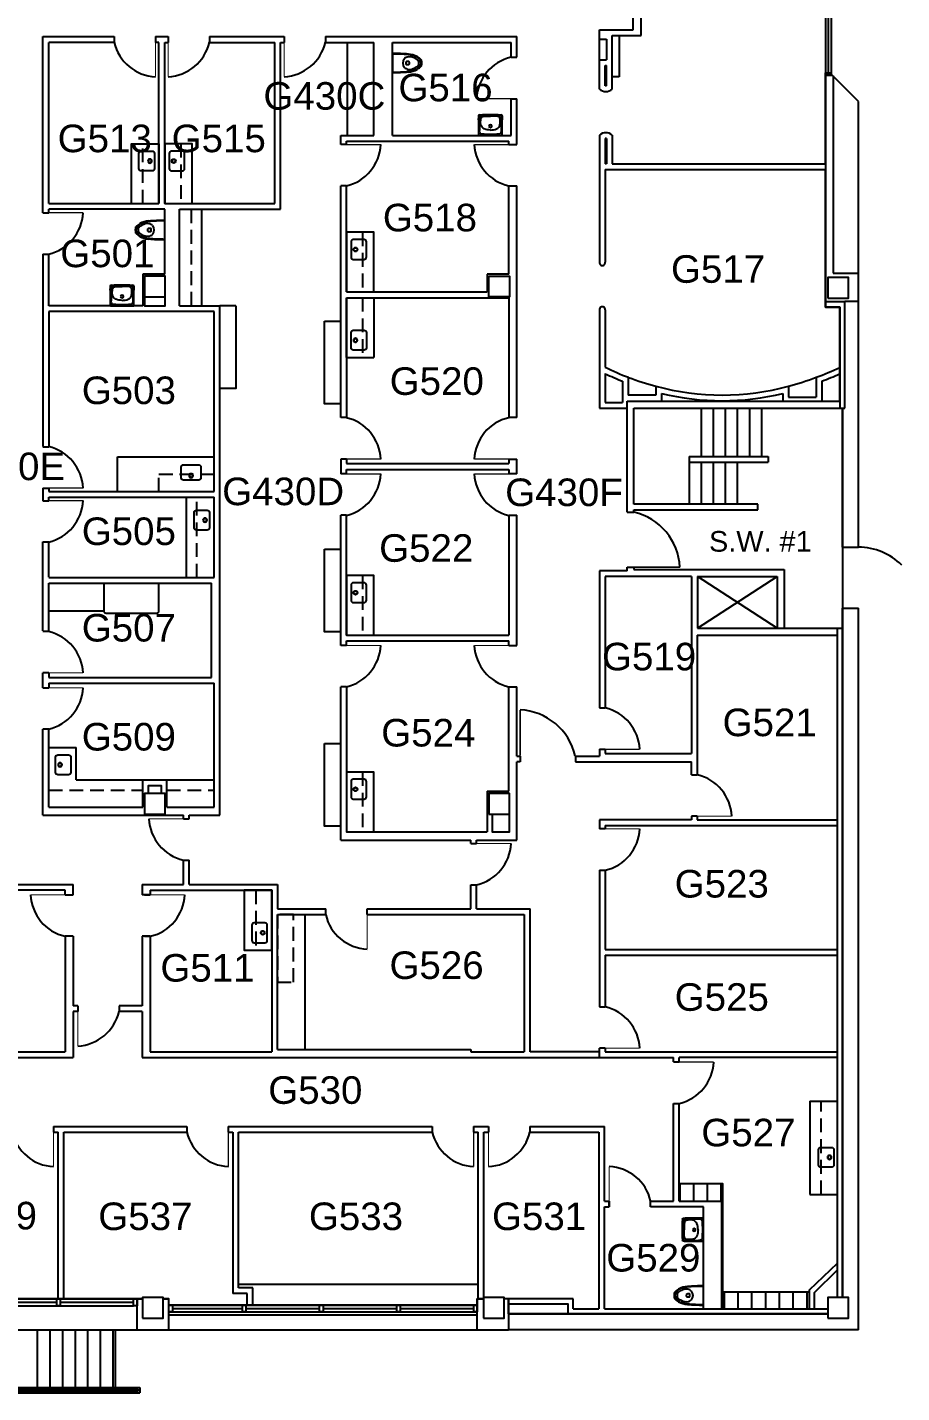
# Model space of a CAD drawing. Header units: inches. Extents: x -3235 to 3329, y 100 to 2924.
# Drawn here: x 2567 to 3329, y 100 to 1288 of the extents above; entities that cross this region are included whole.
import ezdxf
from ezdxf.enums import TextEntityAlignment as Align

# ---------------------------------------------------------------- set-up
doc = ezdxf.new("R2010")
doc.units = ezdxf.units.IN
doc.header["$LTSCALE"] = 96
doc.header["$MEASUREMENT"] = 0
doc.linetypes.add('HIDDEN2', pattern=[0.1875, 0.125, -0.0625])
doc.layers.get('0').update_dxf_attribs({"linetype": 'CONTINUOUS'})
doc.layers.get('DEFPOINTS').update_dxf_attribs({"color": 31, "linetype": 'CONTINUOUS'})
for name, color, linetype in [('A-ANNO-ROOM', 4, 'CONTINUOUS'), ('A-COLS', 5, 'CONTINUOUS'), ('A-DOOR', 2, 'CONTINUOUS'), ('A-FLOR-CASE', 3, 'CONTINUOUS'), ('A-FLOR-CASE-UPPR', 3, 'HIDDEN2'), ('A-FLOR-PFIX', 2, 'CONTINUOUS'), ('A-FLOR-STRS', 2, 'CONTINUOUS'), ('A-GLAZ', 2, 'CONTINUOUS'), ('A-GLAZ-SILL', 1, 'CONTINUOUS'), ('A-WALL-FULL', 6, 'CONTINUOUS')]:
    doc.layers.add(name, color=color, linetype=linetype)
doc.styles.add('A_FP1$0$Standard', font='txt')
doc.styles.add('ARIAL', font='arial.ttf')

# ---------------------------------------------------------------- blocks, each defined once
blk = doc.blocks.new('DOOR-E')
at = {"const_width": 0.001}
blk.add_lwpolyline([(1, 0), (0.293, 0.707)], dxfattribs=at)
blk.add_arc((1, 0), 1, 135, 180)
blk = doc.blocks.new('A_FP1$0$TRA_Lav2')
for p, q in [((-10.2, 0), (-10.2, -13.7)), ((-10.2, 0), (10.2, 0)), ((10.2, 0), (10.2, -13.7)), ((-9.5, -13.7), (-9.5, -4.4)), ((9.5, -13.7), (9.5, -4.4)), ((9.5, -13.7), (9.5, -4.4))]:
    blk.add_line(p, q)
for points in [[(0, -4.7, 0.096281), (-5.4, -5.7, 0.241749), (-8.3, -9.1, 0.139337), (-8.1, -15.2, 0.293749), (-6.4, -16.6, 0.028065), (0, -16.9)], [(0, -4.7, -0.096281), (5.4, -5.7, -0.241749), (8.3, -9.1, -0.139337), (8.1, -15.2, -0.293749), (6.4, -16.6, -0.028065), (0, -16.9)]]:
    blk.add_lwpolyline(points, format="xyb")
blk.add_circle((0, -8), 1.25)
for centre, radius, start, end in [((-3.1, -4.4), 6.41, 162.4135, 180), ((-7.3, -3), 2, 92.7884, 162.4135), ((-0.3, -147.5), 146.6, 87.0029, 92.7884), ((7.3, -3.1), 2, 17.2242, 87.0029), ((3.1, -4.4), 6.41, 0, 17.5865), ((3.1, -4.4), 6.41, 0, 17.2242), ((11.8, -13.7), 22.1, 180, 189.2025), ((-9, -17.1), 1, 189.2025, 267.5394), ((11.8, -13.7), 21.3, 180, 187.4822), ((-8.3, -16.3), 1, 187.4822, 267.7099), ((0, 191.9), 210.1, 267.5394, 272.4606), ((0, 191.9), 209.4, 267.7099, 272.2901), ((8.3, -16.3), 1, 272.2901, 352.5178), ((8.3, -16.3), 1, 272.2901, 352.5178), ((9, -17.1), 1, 272.4606, 350.7975), ((9, -17.1), 1, 272.4606, 350.7975), ((-11.8, -13.7), 21.3, 352.5178, 0), ((-11.8, -13.7), 21.3, 352.5178, 0), ((-11.8, -13.7), 22.1, 350.7975, 0), ((-11.8, -13.7), 22.1, 350.7975, 0)]:
    blk.add_arc(centre, radius, start, end)
blk = doc.blocks.new('A_FP1$0$corian-ss')
for p, q in [((6.625, 0), (-6.625, 0)), ((-8.625, -2), (-8.625, -11.375)), ((8.625, -11.375), (8.625, -2)), ((-6.625, -13.375), (6.625, -13.375))]:
    blk.add_line(p, q)
for radius in [1.75, 1.5]:
    blk.add_circle((0, -3.875), radius)
for centre, start, end in [((-6.625, -2), 90, 180), ((6.625, -2), 0, 90), ((-6.625, -11.375), 180, 270), ((6.625, -11.375), 270, 0)]:
    blk.add_arc(centre, 2, start, end)
blk = doc.blocks.new('A_FP1$0$TOILET')
for p, q in [((0, 8.4), (0, -8.4)), ((11.7, 0.7), (11.7, -0.8)), ((13.9, 1.3), (12.3, 1.3)), ((15, -0.2), (15, 0.2)), ((24.4, 1.2), (22, 2.9)), ((22.7, 1.7), (22.7, -1.8)), ((12.3, -1.3), (13.8, -1.3)), ((22, -2.9), (24.4, -1.3))]:
    blk.add_line(p, q)
for centre, radius, start, end in [((-0.6, -183.6), 192, 85.6595, 89.8129), ((-2.4, -199.1), 207, 85.4918, 89.3454), ((14.8, 0), 5.76, 138.8891, 221.1109), ((14.6, -0.5), 5.99, 95.8382, 134.1772), ((12.3, 0.7), 0.56, 90, 180.535), ((11.6, -14.2), 22.2, 63.1364, 84.1184), ((12.2, -13.1), 20.5, 64.9076, 85.1535), ((13.9, 0.2), 1.11, 0, 90.5857), ((14.9, -3.4), 8.85, 68.6011, 95.8382), ((10.9, -13.6), 19.8, 56.1601, 68.6011), ((15.7, -5.7), 12.2, 44.4074, 64.8903), ((16, -5), 12, 40.761, 61.8362), ((21.5, 1.7), 1.14, 0, 55.7536), ((22.8, 1.6), 2, 12.4978, 39.0597), ((23.9, 0.7), 0.757, 10.9251, 51.0236), ((12.7, 0), 12.3, 350.4841, 9.5159), ((24.1, 1.9), 1.36, 10.3332, 42.8161), ((14.6, 0), 11, 349.0024, 10.9976), ((0.5, 132.9), 140.8, 269.7854, 275.545), ((0.2, 149), 157.3, 269.9445, 275.0138), ((14.8, 0.6), 6.18, 225.8228, 258.905), ((12.3, -0.8), 0.56, 180, 270.5829), ((15, 1.8), 7.4, 258.905, 295.7005), ((13.8, -0.2), 1.13, 270, 0.5296), ((12.5, 11.5), 19.4, 274.1483, 298.3887), ((12.7, 11.2), 18.5, 274.3585, 296.0983), ((-14.9, 64.1), 76.5, 295.7005, 298.856), ((15.8, 5.5), 12, 295.153, 316.1614), ((16.4, 4.8), 11.5, 297.3045, 318.9088), ((21.6, -1.8), 1.04, 300.9018, 360), ((24.1, -0.8), 0.599, 303.3554, 354.696), ((23.4, -1.8), 1.38, 314.4952, 352.3555), ((23.7, -1.8), 1.72, 323.3983, 350.1871)]:
    blk.add_arc(centre, radius, start, end)
at = {"style": 'A_FP1$0$Standard', "flags": 8}
for tag in ['MODELNUMBER', 'MATERIAL', 'PRODUCT', 'TRADENAME']:
    blk.add_attdef(tag, (-0.1, 0), '', height=0.001, dxfattribs=at)

msp = doc.modelspace()

# ---------------------------------------------------------------- linework, layer by layer
at = {"layer": 'A-COLS'}
for points in [[(2669.5, 1053.8), (2687.5, 1053.8), (2687.5, 1071.8), (2669.5, 1071.8), (2669.5, 1053.8)], [(3264.7, 1052.5), (3282.7, 1052.5), (3282.7, 1070.5), (3264.7, 1070.5), (3264.7, 1052.5)], [(2669.5, 603.4), (2687.5, 603.4), (2687.5, 621.4), (2669.5, 621.4), (2669.5, 603.4)], [(2969.5, 603.4), (2987.5, 603.4), (2987.5, 621.4), (2969.5, 621.4), (2969.5, 603.4)], [(2667.9, 164.5), (2685.9, 164.5), (2685.9, 182.5), (2667.9, 182.5), (2667.9, 164.5)], [(2964.7, 164.5), (2982.7, 164.5), (2982.7, 182.5), (2964.7, 182.5), (2964.7, 164.5)], [(3264.7, 164.5), (3282.7, 164.5), (3282.7, 182.5), (3264.7, 182.5), (3264.7, 164.5)]]:
    msp.add_lwpolyline(points, dxfattribs=at)
msp.add_lwpolyline([(2969.5, 1071.8), (2987.5, 1071.8), (2987.5, 1053.8), (2969.5, 1053.8)], close=True, dxfattribs=at)
at = {"layer": 'A-DOOR'}
for points, const_width in [([(2679.1, 1275.2), (2679.1, 1245.3)], 1), ([(2690.1, 1275.2), (2690.1, 1245.3)], 1), ([(2791.1, 1275.2), (2791.1, 1245.3)], 1), ([(2988.8, 1226.2), (2958.8, 1226.2)], 1), ([(2845.4, 1186.2), (2875.4, 1186.2)], 1), ([(2986.8, 1186.2), (2956.8, 1186.2)], 1), ([(2586.1, 1126.9), (2616.1, 1126.9)], 1), ([(2845.4, 912.5), (2875.4, 912.5)], 1), ([(2986.8, 912.5), (2956.8, 912.5)], 1), ([(2845.4, 899.5), (2875.4, 899.5)], 1), ([(2986.8, 899.5), (2956.8, 899.5)], 1), ([(2586.1, 887.2), (2616.1, 887.2)], 1), ([(2586.1, 876.2), (2616.1, 876.2)], 1), ([(3095.8, 818.3), (3135.8, 818.3)], 1.33), ([(2845.4, 750.1), (2875.4, 750.1)], 1), ([(2986.8, 750.1), (2956.8, 750.1)], 1), ([(2586.1, 726.3), (2616.1, 726.3)], 1), ([(2586.1, 713.2), (2616.1, 713.2)], 1), ([(2996.7, 654.1), (2996.7, 694.1)], 1.33), ([(3070.8, 659.8), (3100.8, 659.8)], 1), ([(2703.4, 599.3), (2673.4, 599.3)], 1), ([(3151, 601.5), (3181, 601.5)], 1), ([(3070.8, 590.5), (3100.8, 590.5)], 1), ([(2958.8, 577.7), (2988.8, 577.7)], 1), ([(2600.4, 533), (2570.4, 533)], 1), ([(2674.6, 533), (2704.6, 533)], 1), ([(2863.4, 515.8), (2863.4, 485.8)], 1), ([(2611.4, 431.5), (2611.4, 401.5)], 1), ([(3070.8, 399.5), (3100.8, 399.5)], 1), ([(3135.3, 387.5), (3165.3, 387.5)], 1), ([(2590.3, 326.5), (2590.3, 296.5)], 1), ([(2742.5, 326.5), (2742.5, 296.5)], 1), ([(2956.2, 326.5), (2956.2, 296.5)], 1), ([(2969.2, 326.5), (2969.2, 296.5)], 1), ([(3074.3, 266.5), (3074.3, 296.5)], 1)]:
    msp.add_lwpolyline(points, dxfattribs=dict(at, const_width=const_width))
for centre, radius, start, end in [((2681, 1284.2), 39, 193.247, 267.1418), ((2688.1, 1284.2), 39, 272.8582, 346.753), ((2789.1, 1284.2), 39, 272.8582, 346.753), ((2997.7, 1224.3), 39, 103.247, 177.1418), ((2836.4, 1188.2), 39, 283.247, 357.1418), ((2995.7, 1188.2), 39, 182.8582, 256.753), ((2577.1, 1128.8), 39, 283.247, 357.1418), ((2836.4, 910.5), 39, 2.8582, 76.753), ((2995.7, 910.5), 39, 103.247, 177.1418), ((2577.1, 885.3), 39, 2.8582, 76.753), ((2836.4, 901.4), 39, 283.247, 357.1418), ((2995.7, 901.4), 39, 182.8582, 256.753), ((2577.1, 878.2), 39, 283.247, 357.1418), ((3083.9, 815.7), 52, 2.8582, 76.753), ((2577.1, 724.3), 39, 2.8582, 76.753), ((2836.4, 752.1), 39, 283.247, 357.1418), ((2995.7, 752.1), 39, 182.8582, 256.753), ((2577.1, 715.2), 39, 283.247, 357.1418), ((2994.1, 642.2), 52, 13.247, 87.1418), ((3061.9, 657.8), 39, 2.8582, 76.753), ((3142.1, 599.6), 39, 2.8582, 76.753), ((2712.3, 601.2), 39, 182.8582, 256.753), ((3061.9, 592.4), 39, 283.247, 357.1418), ((2949.9, 579.7), 39, 283.247, 357.1418), ((2609.3, 534.9), 39, 182.8582, 256.753), ((2665.7, 534.9), 39, 283.247, 357.1418), ((2865.3, 524.7), 39, 193.247, 267.1418), ((2609.4, 440.4), 39, 272.8582, 346.753), ((3061.9, 397.6), 39, 2.8582, 76.753), ((3126.4, 389.4), 39, 283.247, 357.1418), ((2592.2, 335.4), 39, 193.247, 267.1418), ((2744.5, 335.4), 39, 193.247, 267.1418), ((2958.1, 335.4), 39, 193.247, 267.1418), ((2967.2, 335.4), 39, 272.8582, 346.753), ((3072.4, 257.6), 39, 13.247, 87.1418)]:
    msp.add_arc(centre, radius, start, end, dxfattribs=at)
at = {"layer": 'A-FLOR-CASE'}
for p, q in [((2846.4, 1194.2), (2846.4, 1275.2)), ((3082.8, 1281.2), (3082.8, 1245.2)), ((3082.8, 1245.2), (3076.8, 1245.2)), ((2682.1, 1186.9), (2682.1, 1134.9)), ((2719.1, 1129.9), (2719.1, 1045.9)), ((2845.4, 1000.9), (2845.4, 1052.9)), ((2749.1, 1045.9), (2735.1, 1045.9)), ((2646.1, 884.2), (2646.1, 914.3)), ((2646.1, 914.3), (2730.1, 914.3)), ((2706.1, 809.2), (2706.1, 879.2)), ((2634.1, 804.3), (2634.1, 780.3)), ((2586.1, 780.3), (2634.1, 780.3)), ((2586.1, 661.2), (2610.1, 661.2)), ((2610.1, 633.3), (2610.1, 661.2)), ((2610.1, 633.3), (2668, 633.3)), ((2689, 633.3), (2730.1, 633.3)), ((2809.4, 398.5), (2809.4, 515.8)), ((3249, 353.3), (3249, 272.3)), ((3249, 353.3), (3272.8, 353.3)), ((3259, 353.3), (3272.8, 353.3)), ((3136, 281.7), (3172, 281.7)), ((3136, 266.5), (3136, 281.7)), ((3148, 266.7), (3148, 281.7)), ((3160, 266.5), (3160, 281.7)), ((3249, 272.3), (3273, 272.3)), ((3259, 272.3), (3273, 272.3)), ((3172.9, 187.5), (3248.6, 187.5)), ((3174.6, 172.7), (3174.6, 187.5)), ((3186.6, 172.7), (3186.6, 187.5)), ((3198.6, 172.7), (3198.6, 187.5)), ((3210.6, 172.7), (3210.6, 187.5)), ((3222.6, 172.7), (3222.6, 187.5)), ((3234.6, 172.7), (3234.6, 187.5)), ((3246.6, 172.7), (3246.6, 187.5))]:
    msp.add_line(p, q, dxfattribs=at)
for points in [[(2658.1, 1134.9), (2658.1, 1186.9), (2682.1, 1186.9)], [(2711.1, 1134.9), (2711.1, 1186.9), (2687.1, 1186.9), (2687.1, 1134.9), (2711.1, 1134.9)], [(2869.4, 1057.9), (2869.4, 1109.9), (2845.4, 1109.9), (2845.4, 1057.9)], [(2869.4, 1052.9), (2869.4, 1000.9)], [(2749.1, 1045.9), (2749.1, 973.9), (2735.1, 973.9)], [(2845.4, 1000.9), (2869.4, 1000.9)], [(2869.4, 759.1), (2869.4, 811.1), (2845.4, 811.1), (2845.4, 759.1), (2869.4, 759.1)], [(2682.1, 780.3), (2682.1, 804.3)], [(2869.4, 588), (2869.4, 640), (2845.4, 640), (2845.4, 588), (2869.4, 588)], [(2751.5, 194), (2960.2, 194)]]:
    msp.add_lwpolyline(points, dxfattribs=at)
for points in [[(2826.3, 1032.5), (2840.3, 1032.5), (2840.3, 960.5), (2826.3, 960.5)], [(2826.3, 834.1), (2840.3, 834.1), (2840.3, 762.1), (2826.3, 762.1)], [(2826.3, 664.8), (2840.3, 664.8), (2840.3, 592.8), (2826.3, 592.8)], [(2756.4, 537), (2756.4, 485), (2780.4, 485), (2780.4, 537)], [(3171.9, 281.7), (3172.9, 281.7), (3172.9, 266.7), (3171.9, 266.7)]]:
    msp.add_lwpolyline(points, close=True, dxfattribs=at)
msp.add_lwpolyline([(2634.1, 780.3, 0.433463), (2636.1, 778.3), (2680.1, 778.3, 0.407207), (2682.1, 780.3, 21.017524)], format="xyb", dxfattribs=at)
at = {"layer": 'A-FLOR-CASE-UPPR'}
for p, q in [((2701.1, 1186.9), (2701.1, 1134.9)), ((2859.4, 1109.9), (2859.4, 1057.9)), ((2859.4, 811.1), (2859.4, 759.1)), ((2859.4, 640), (2859.4, 588)), ((3259, 272.3), (3259, 353.3))]:
    msp.add_line(p, q, dxfattribs=at)
for points in [[(2668.1, 1134.9), (2668.1, 1186.9)], [(2687.1, 1134.9), (2687.1, 1186.9)], [(2710.1, 1129.9), (2710.1, 1045.9)], [(2859.4, 1052.9), (2859.4, 1000.9)], [(2682.1, 884.2), (2682.1, 899.3), (2730.1, 899.3)], [(2715.1, 809.2), (2715.1, 879.2)], [(2586.1, 624.2), (2668, 624.2)], [(2689, 624.2), (2730.1, 624.2)], [(2766.4, 537), (2766.4, 485), (2780.4, 485), (2780.4, 537)]]:
    msp.add_lwpolyline(points, dxfattribs=at)
msp.add_lwpolyline([(2799.4, 457.1), (2799.4, 515.8), (2785.4, 515.8), (2785.4, 457.1)], close=True, dxfattribs=at)
at = {"layer": 'A-FLOR-STRS'}
for p, q in [((3154.3, 956.8), (3154.3, 914.8)), ((3164.8, 956.8), (3164.8, 914.8)), ((3175.3, 956.8), (3175.3, 914.8)), ((3185.8, 956.8), (3185.8, 914.8)), ((3196.3, 956.8), (3196.3, 914.8)), ((3206.8, 956.8), (3206.8, 914.8)), ((3143.8, 909.8), (3143.8, 873.3)), ((3154.3, 909.8), (3154.3, 873.3)), ((3164.8, 909.8), (3164.8, 873.3)), ((3175.3, 909.8), (3175.3, 873.3)), ((3185.8, 909.8), (3185.8, 873.3)), ((2576, 154.2), (2576, 104.1)), ((2587, 154.2), (2587, 104.1)), ((2598, 154.2), (2598, 104.1)), ((2609, 154.2), (2609, 104.1)), ((2620, 154.2), (2620, 104.1)), ((2631, 154.2), (2631, 104.1)), ((2642, 154.2), (2642, 104.1)), ((2644, 154.2), (2644, 104.1)), ((2380.8, 99.6), (2665.4, 99.6)), ((2382.3, 101.1), (2663.9, 101.1)), ((2487, 104.1), (2665.4, 104.1)), ((2488.5, 102.6), (2663.9, 102.6)), ((2576, 102.6), (2576, 101.1)), ((2587, 102.6), (2587, 101.1)), ((2598, 102.6), (2598, 101.1)), ((2609, 102.6), (2609, 101.1)), ((2620, 102.6), (2620, 101.1)), ((2631, 102.6), (2631, 101.1)), ((2642, 102.6), (2642, 101.1)), ((2663.9, 102.6), (2663.9, 101.1)), ((2665.4, 104.1), (2665.4, 99.6))]:
    msp.add_line(p, q, dxfattribs=at)
at = {"layer": 'A-GLAZ'}
for p, q in [((3265.1, 1347.5), (3265.1, 1248.8)), ((2528, 178.3), (2593.1, 178.3)), ((2596.1, 178.3), (2660, 178.3)), ((2693.8, 172.9), (2754.8, 172.9)), ((2757.8, 172.9), (2822, 172.9)), ((2825, 172.9), (2889.2, 172.9)), ((2892.2, 172.9), (2956.4, 172.9))]:
    msp.add_line(p, q, dxfattribs=at)
for points in [[(3262.5, 1248.8), (3267.7, 1248.8), (3267.7, 1246.8), (3262.5, 1246.8)], [(2596.1, 181.3), (2596.1, 175.3), (2593.1, 175.3), (2593.1, 181.3)], [(2663, 181.3), (2663, 175.3), (2660, 175.3), (2660, 181.3)], [(2693.8, 175.9), (2693.8, 169.9), (2690.8, 169.9), (2690.8, 175.9)], [(2757.8, 175.9), (2757.8, 169.9), (2754.8, 169.9), (2754.8, 175.9)], [(2825, 175.9), (2825, 169.9), (2822, 169.9), (2822, 175.9)], [(2892.2, 175.9), (2892.2, 169.9), (2889.2, 169.9), (2889.2, 175.9)], [(2959.4, 175.9), (2959.4, 169.9), (2956.4, 169.9), (2956.4, 175.9)]]:
    msp.add_lwpolyline(points, close=True, dxfattribs=at)
at = {"layer": 'A-GLAZ-SILL'}
for p, q in [((3262.5, 1349.5), (3262.5, 1246.8)), ((3267.7, 1349.5), (3267.7, 1246.8)), ((2461.9, 181.3), (2660, 181.3)), ((2461.9, 175.3), (2660, 175.3)), ((2690.8, 175.9), (2959.4, 175.9)), ((2690.8, 169.9), (2959.4, 169.9))]:
    msp.add_line(p, q, dxfattribs=at)
at = {"layer": 'A-WALL-FULL'}
for p, q in [((3095, 1286.2), (3095, 1297.6)), ((3102, 1281.2), (3102, 1297.6)), ((3065.8, 1286.2), (3095, 1286.2)), ((3065.8, 1234.5), (3065.8, 1286.2)), ((2581.1, 1280.2), (2643.1, 1280.2)), ((2581.1, 1126.9), (2581.1, 1280.2)), ((2643.1, 1275.2), (2586.1, 1275.2)), ((2586.1, 1134.9), (2586.1, 1275.2)), ((2643.1, 1280.2), (2643.1, 1275.2)), ((2679.1, 1280.2), (2690.1, 1280.2)), ((2679.1, 1280.2), (2679.1, 1275.2)), ((2682.1, 1275.2), (2679.1, 1275.2)), ((2682.1, 1134.9), (2682.1, 1275.2)), ((2687.1, 1275.2), (2690.1, 1275.2)), ((2687.1, 1134.9), (2687.1, 1275.2)), ((2690.1, 1280.2), (2690.1, 1275.2)), ((2726.1, 1280.2), (2791.1, 1280.2)), ((2726.1, 1280.2), (2726.1, 1275.2)), ((2726.1, 1275.2), (2783.1, 1275.2)), ((2783.1, 1134.9), (2783.1, 1275.2)), ((2788.1, 1275.2), (2791.1, 1275.2)), ((2788.1, 1129.9), (2788.1, 1275.2)), ((2791.1, 1280.2), (2791.1, 1275.2)), ((2827.1, 1280.2), (2993.8, 1280.2)), ((2827.1, 1280.2), (2827.1, 1275.2)), ((2827.1, 1275.2), (2869.4, 1275.2)), ((2869.4, 1194.2), (2869.4, 1275.2)), ((2885.4, 1194.2), (2885.4, 1275.2)), ((2885.4, 1275.2), (2988.8, 1275.2)), ((2988.8, 1262.2), (2988.8, 1275.2)), ((2993.8, 1262.2), (2993.8, 1280.2)), ((3065.8, 1278), (3071.8, 1278)), ((3071.8, 1278), (3071.8, 1260)), ((3076.8, 1281.2), (3102, 1281.2)), ((3076.8, 1234.5), (3076.8, 1281.2)), ((2988.8, 1262.2), (2993.8, 1262.2)), ((3065.8, 1260), (3071.8, 1260)), ((3070.8, 1237.5), (3070.8, 1255)), ((3070.8, 1255), (3071.8, 1255)), ((3071.8, 1237.5), (3071.8, 1255)), ((3071.8, 1237.5), (3070.8, 1237.5)), ((3267.7, 1246.8), (3262.5, 1246.8)), ((3262.5, 1246.8), (3268.5, 1246.8)), ((3262.5, 1239.8), (3262.5, 1246.8)), ((3262.5, 1234.8), (3262.5, 1239.8)), ((3291.5, 1223.8), (3268.5, 1246.8)), ((3269.3, 1246), (3269.3, 1074.2)), ((2988.8, 1194.2), (2988.8, 1226.2)), ((2988.8, 1226.2), (2993.8, 1226.2)), ((2993.8, 1186.2), (2993.8, 1226.2)), ((3262.5, 1208.5), (3262.5, 1234.8)), ((3291.5, 835.7), (3291.5, 1223.8)), ((3262.5, 1169.6), (3262.5, 1208.5)), ((2840.4, 1194.2), (2869.4, 1194.2)), ((2840.4, 1186.2), (2840.4, 1194.2)), ((2845.4, 1189.2), (2986.8, 1189.2)), ((2845.4, 1186.2), (2845.4, 1189.2)), ((2885.4, 1194.2), (2988.8, 1194.2)), ((2986.8, 1186.2), (2986.8, 1189.2)), ((3065.8, 1194.5), (3065.8, 1083.8)), ((3070.8, 1191.5), (3070.8, 1169.6)), ((3071.8, 1191.5), (3070.8, 1191.5)), ((3071.8, 1191.5), (3071.8, 1169.6)), ((3076.8, 1194.5), (3076.8, 1169.6)), ((2845.4, 1186.2), (2840.4, 1186.2)), ((2986.8, 1186.2), (2993.8, 1186.2)), ((3071.8, 1169.6), (3070.8, 1169.6)), ((3076.8, 1169.6), (3262.5, 1169.6)), ((3070.8, 1164.6), (3262.5, 1164.6)), ((3070.8, 1164.6), (3070.8, 1083.8)), ((3262.5, 1044.8), (3262.5, 1164.6)), ((2840.4, 948.5), (2840.4, 1150.2)), ((2845.4, 1150.2), (2840.4, 1150.2)), ((2845.4, 1057.9), (2845.4, 1150.2)), ((2986.8, 1073.3), (2986.8, 1150.2)), ((2986.8, 1150.2), (2993.8, 1150.2)), ((2993.8, 948.5), (2993.8, 1150.2)), ((2586.1, 1134.9), (2682.1, 1134.9)), ((2687.1, 1129.9), (2586.1, 1129.9)), ((2586.1, 1126.9), (2586.1, 1129.9)), ((2687.1, 1073.3), (2687.1, 1129.9)), ((2700.1, 1045.9), (2700.1, 1129.9)), ((2581.1, 1126.9), (2586.1, 1126.9)), ((2581.1, 1090.9), (2581.1, 923.3)), ((2581.1, 1090.9), (2586.1, 1090.9)), ((2586.1, 1045.9), (2586.1, 1090.9)), ((2668, 1073.3), (2668, 1045.9)), ((2687.1, 1073.3), (2668, 1073.3)), ((2986.8, 1073.3), (2968, 1073.3)), ((2968, 1073.3), (2968, 1057.9)), ((3269.3, 1074.2), (3291.5, 1074.2)), ((2845.4, 1057.9), (2968, 1057.9)), ((2845.4, 1052.9), (2845.4, 948.5)), ((2986.8, 1052.9), (2986.8, 948.5)), ((3262.5, 1049.5), (3279.5, 1049.5)), ((3279.5, 956.8), (3279.5, 1049.5)), ((3291.5, 1049.5), (3279.5, 1049.5)), ((2668, 1045.9), (2586.1, 1045.9)), ((2730.1, 1040.9), (2586.1, 1040.9)), ((2586.1, 1040.9), (2586.1, 923.3)), ((2700.1, 1045.9), (2735.1, 1045.9)), ((2730.1, 884.2), (2730.1, 1040.9)), ((2735.1, 602.3), (2735.1, 1045.9)), ((3065.8, 1042.3), (3065.8, 956.8)), ((3070.8, 1042.3), (3070.8, 992.4)), ((3275, 1044.8), (3262.5, 1044.8)), ((3275, 962.8), (3275, 1044.8)), ((3070.8, 986.8), (3070.8, 961.8)), ((3085.9, 980.2), (3085.9, 961.8)), ((3090.9, 983.7), (3090.9, 968.2)), ((3114.9, 976), (3114.9, 968.2)), ((3230.5, 976), (3230.5, 966.4)), ((3254.5, 983.7), (3254.5, 966.4)), ((3259.5, 980.3), (3259.5, 962.8)), ((3114.9, 968.2), (3090.9, 968.2)), ((3119.9, 969.6), (3119.9, 962.8)), ((3225.5, 969.6), (3225.5, 962.8)), ((3230.5, 966.4), (3254.5, 966.4)), ((3065.8, 956.8), (3089.8, 956.8)), ((3070.8, 961.8), (3085.9, 961.8)), ((3089.8, 962.8), (3275, 962.8)), ((3089.8, 866.3), (3089.8, 962.8)), ((3095.8, 956.8), (3279.5, 956.8)), ((3095.8, 873.3), (3095.8, 956.8)), ((3277.5, 835.7), (3277.5, 956.8)), ((2845.4, 948.5), (2840.4, 948.5)), ((2993.8, 948.5), (2986.8, 948.5)), ((2581.1, 923.2), (2586.1, 923.2)), ((2845.4, 912.5), (2840.4, 912.5)), ((2840.4, 912.5), (2840.4, 899.5)), ((2845.4, 912.5), (2845.4, 908.5)), ((2845.4, 908.5), (2986.8, 908.5)), ((2845.4, 903.5), (2986.8, 903.5)), ((2845.4, 899.5), (2845.4, 903.5)), ((2986.8, 912.5), (2993.8, 912.5)), ((2986.8, 912.5), (2986.8, 908.5)), ((2986.8, 903.5), (2986.8, 899.5)), ((2993.8, 899.5), (2993.8, 912.5)), ((3143.8, 914.8), (3143.8, 909.8)), ((3143.8, 914.8), (3212.8, 914.8)), ((3143.8, 909.8), (3212.8, 909.8)), ((3212.8, 914.8), (3212.8, 909.8)), ((2845.4, 899.5), (2840.4, 899.5)), ((2993.8, 899.5), (2986.8, 899.5)), ((2581.1, 887.2), (2581.1, 876.2)), ((2581.1, 887.2), (2586.1, 887.2)), ((2586.1, 887.2), (2586.1, 884.2)), ((2586.1, 884.2), (2730.1, 884.2)), ((2581.1, 876.2), (2586.1, 876.2)), ((2586.1, 879.2), (2730.1, 879.2)), ((2586.1, 876.2), (2586.1, 879.2)), ((2730.1, 809.2), (2730.1, 879.2)), ((3203.8, 873.3), (3095.8, 873.3)), ((3095.8, 868.3), (3203.8, 868.3)), ((3095.8, 866.3), (3095.8, 868.3)), ((3203.8, 868.3), (3203.8, 873.3)), ((2845.4, 863.5), (2840.4, 863.5)), ((2840.4, 750.1), (2840.4, 863.5)), ((2845.4, 759.1), (2845.4, 863.5)), ((2986.8, 863.5), (2993.8, 863.5)), ((2986.8, 863.5), (2986.8, 759.1)), ((2993.8, 750.1), (2993.8, 863.5)), ((3089.8, 866.3), (3095.8, 866.3)), ((2581.1, 762.8), (2581.1, 840.3)), ((2581.1, 840.3), (2586.1, 840.3)), ((2586.1, 809.5), (2586.1, 840.3)), ((3277.5, 835.7), (3291.5, 835.7)), ((2586.1, 809.2), (2730.1, 809.2)), ((3089.8, 815.2), (3065.8, 815.2)), ((3065.8, 815.2), (3065.8, 695.8)), ((3089.8, 810.3), (3070.8, 810.3)), ((3070.8, 810.3), (3070.8, 695.8)), ((3089.8, 816.3), (3089.8, 818.3)), ((3089.8, 818.3), (3095.8, 818.3)), ((3089.8, 815.2), (3089.8, 816.3)), ((3146, 810.3), (3089.8, 810.3)), ((3095.8, 818.3), (3095.8, 816.3)), ((3095.8, 816.3), (3226.5, 816.3)), ((3146, 810.3), (3146, 759.2)), ((3151.2, 810.3), (3151.2, 765.3)), ((3151.2, 810.3), (3220.5, 810.3)), ((3151.2, 765.3), (3220.5, 810.3)), ((3220.5, 765.3), (3151.2, 810.3)), ((3220.5, 810.3), (3220.5, 765.3)), ((3226.5, 816.3), (3226.5, 765.3)), ((2586.1, 762.8), (2586.1, 804.5)), ((2727.8, 722.3), (2727.8, 804.3)), ((3277.5, 765.3), (3277.5, 782.7)), ((3277.5, 782.7), (3290.8, 782.7)), ((3290.8, 782.7), (3291.5, 782.7)), ((3291.5, 617.5), (3291.5, 782.7)), ((2586.1, 762.3), (2581.1, 762.3)), ((3151.2, 765.3), (3220.5, 765.3)), ((3220.5, 765.3), (3277.5, 765.3)), ((3273, 182.5), (3273, 765.3)), ((3277.5, 182.5), (3277.5, 765.3)), ((2845.4, 750.1), (2840.4, 750.1)), ((2845.4, 754.1), (2986.8, 754.1)), ((2845.4, 750.1), (2845.4, 754.1)), ((2869.4, 759.1), (2986.8, 759.1)), ((2986.8, 750.1), (2986.8, 754.1)), ((2986.8, 750.1), (2993.8, 750.1)), ((3146, 759.2), (3146, 656)), ((3151, 759.2), (3273, 759.2)), ((3151, 759.2), (3151, 637.5)), ((2586.1, 726.3), (2581.1, 726.3)), ((2581.1, 713.2), (2581.1, 726.3)), ((2586.1, 726.3), (2586.1, 722.3)), ((2581.1, 713.2), (2586.1, 713.2)), ((2586.1, 722.3), (2727.8, 722.3)), ((2586.1, 717.2), (2730.1, 717.2)), ((2586.1, 717.2), (2586.1, 713.2)), ((2845.4, 714.1), (2840.4, 714.1)), ((2840.4, 580.8), (2840.4, 714.1)), ((2845.4, 714.1), (2845.4, 588)), ((2986.8, 714.1), (2993.8, 714.1)), ((2986.8, 623.3), (2986.8, 714.1)), ((2993.8, 653.8), (2993.8, 714.1)), ((3065.8, 695.8), (3070.8, 695.8)), ((2581.1, 602.3), (2581.1, 677.2)), ((2586.1, 677.2), (2581.1, 677.2)), ((3065.8, 659.8), (3065.8, 653.8)), ((3065.8, 659.8), (3070.8, 659.8)), ((3070.8, 659.8), (3070.8, 656)), ((3070.8, 656), (3146, 656)), ((2993.8, 653.8), (2996.8, 653.8)), ((2996.8, 648.8), (2993.8, 648.8)), ((2993.8, 580.8), (2993.8, 648.8)), ((2996.8, 653.8), (2996.8, 648.8)), ((3044.8, 653.8), (3065.8, 653.8)), ((3044.8, 653.8), (3044.8, 648.8)), ((3044.8, 648.8), (3146, 648.8)), ((3146, 637.5), (3146, 648.8)), ((2668, 633.3), (2689, 633.3)), ((3146, 637.5), (3151, 637.5)), ((2968, 623.3), (2968, 588)), ((2968, 623.3), (2986.8, 623.3)), ((2586.1, 609.3), (2668, 609.3)), ((2689, 609.3), (2730.1, 609.3)), ((3291.5, 154.3), (3291.5, 617.5)), ((2581.1, 602.3), (2703.4, 602.3)), ((2703.4, 599.3), (2703.4, 602.3)), ((2703.4, 599.3), (2708.4, 599.3)), ((2708.4, 602.3), (2735.1, 602.3)), ((2708.4, 599.3), (2708.4, 602.3)), ((3065.8, 598.5), (3065.8, 590.5)), ((3146, 598.5), (3065.8, 598.5)), ((3151, 601.5), (3146, 601.5)), ((3146, 601.5), (3146, 598.5)), ((3151, 601.5), (3151, 598.5)), ((3151, 598.5), (3273, 598.5)), ((2869.4, 588), (2968, 588)), ((3070.8, 590.5), (3065.8, 590.5)), ((3070.8, 593.5), (3070.8, 590.5)), ((3070.8, 593.5), (3273, 593.5)), ((2840.4, 580.8), (2953.8, 580.8)), ((2953.8, 577.7), (2953.8, 580.8)), ((2953.8, 577.7), (2958.8, 577.7)), ((2958.8, 577.7), (2958.8, 580.8)), ((2958.8, 580.8), (2993.8, 580.8)), ((2703.4, 542), (2703.4, 563.3)), ((2703.4, 563.3), (2708.4, 563.3)), ((2708.4, 542), (2708.4, 563.3)), ((3065.8, 554.5), (3065.8, 435.5)), ((3065.8, 554.5), (3070.8, 554.5)), ((3070.8, 554.5), (3070.8, 485.5)), ((2600.4, 537), (2462, 537)), ((2521.1, 542), (2607.4, 542)), ((2600.4, 533), (2600.4, 537)), ((2607.4, 533), (2607.4, 542)), ((2667.4, 542), (2667.4, 533)), ((2667.4, 542), (2703.4, 542)), ((2674.6, 537), (2780.4, 537)), ((2674.6, 537), (2674.6, 533)), ((2708.4, 542), (2785.4, 542)), ((2780.4, 537), (2780.4, 396.5)), ((2785.4, 542), (2785.4, 520.8)), ((2953.8, 541.8), (2958.8, 541.8)), ((2953.8, 520.8, 0), (2953.8, 541.8, 0)), ((2958.8, 520.8), (2958.8, 541.8)), ((2600.4, 533), (2607.4, 533)), ((2674.6, 533), (2667.4, 533)), ((2669.6, 533), (2674.6, 533)), ((2785.4, 520.8), (2827.4, 520.8)), ((2785.4, 515.8), (2827.4, 515.8)), ((2785.4, 398.5), (2785.4, 515.8)), ((2827.4, 515.8), (2827.4, 520.8)), ((2863.4, 520.8), (2953.8, 520.8)), ((2863.4, 515.8), (2863.4, 520.8)), ((2863.4, 515.8), (2953.8, 515.8)), ((2953.8, 515.8), (3000.3, 515.8)), ((2958.8, 520.8), (3005.3, 520.8)), ((3000.3, 515.8), (3000.3, 396.5)), ((3005.3, 396.5), (3005.3, 520.8)), ((2600.4, 497), (2600.4, 396.5)), ((2607.4, 497), (2600.4, 497)), ((2607.4, 497), (2607.4, 436.5)), ((2667.4, 497), (2667.4, 436.5)), ((2674.6, 497), (2667.4, 497)), ((2669.6, 497), (2674.6, 497)), ((2674.6, 497), (2674.6, 396.5)), ((3070.8, 485.5), (3273, 485.5)), ((3070.8, 480.5), (3273, 480.5)), ((3070.8, 480.5), (3070.8, 435.5)), ((2611.4, 436.5), (2607.4, 436.5)), ((2611.4, 431.5), (2607.4, 431.5)), ((2607.4, 431.5), (2607.4, 391.5)), ((2611.4, 436.5), (2611.4, 431.5)), ((2647.4, 436.5), (2647.4, 431.5)), ((2667.4, 436.5), (2647.4, 436.5)), ((2667.4, 431.5), (2647.4, 431.5)), ((2667.4, 431.5), (2667.4, 391.5)), ((3065.8, 435.5), (3070.8, 435.5)), ((2365.3, 396.5), (2600.4, 396.5)), ((2674.6, 396.5), (2780.4, 396.5)), ((2785.4, 398.5), (2953.8, 398.5)), ((2953.8, 398.5), (2953.8, 396.5)), ((2953.8, 396.5), (3000.3, 396.5)), ((3070.8, 399.5), (3065.8, 399.5)), ((3070.8, 399.5), (3070.8, 396.5)), ((3070.8, 396.5), (3273, 396.5)), ((2508.3, 391.5), (2607.4, 391.5)), ((2667.4, 391.5), (3130.3, 391.5)), ((3130.3, 387.6), (3130.3, 391.5)), ((3135.3, 387.5), (3130.3, 387.5)), ((3273, 391.5), (3135.3, 391.5)), ((3135.3, 387.6), (3135.3, 391.5)), ((3273, 207.8), (3273, 391.5)), ((3130.3, 266.5), (3130.3, 351.5)), ((3130.3, 351.5), (3135.3, 351.5)), ((3135.3, 266.5), (3135.3, 351.5)), ((2590.3, 331.5), (2706.5, 331.5)), ((2590.3, 331.5), (2590.3, 326.5)), ((2590.3, 326.5), (2594.3, 326.5)), ((2594.3, 181.3), (2594.3, 326.5)), ((2599.3, 326.5), (2706.5, 326.5)), ((2599.3, 181.3), (2599.3, 326.5)), ((2706.5, 331.5), (2706.5, 326.5)), ((2742.5, 331.5), (2920.2, 331.5)), ((2742.5, 331.5), (2742.5, 326.5)), ((2742.5, 326.5), (2746.5, 326.5)), ((2746.5, 326.5), (2746.5, 186)), ((2751.5, 326.5), (2920.2, 326.5)), ((2920.2, 331.5), (2920.2, 326.5)), ((2956.2, 331.5), (2969.2, 331.5)), ((2956.2, 331.5), (2956.2, 326.5)), ((2956.2, 326.5), (2960.2, 326.5)), ((2960.2, 181.3), (2960.2, 326.5)), ((2965.2, 326.5), (2969.2, 326.5)), ((2965.2, 182.5), (2965.2, 326.5)), ((2969.2, 331.5), (2969.2, 326.5)), ((3005.2, 331.5), (3070.3, 331.5)), ((3005.2, 331.5), (3005.2, 326.5)), ((3005.2, 326.5), (3065.3, 326.5)), ((3065.3, 326.5), (3065.3, 172.7)), ((3070.3, 266.5), (3070.3, 331.5)), ((3070.3, 266.5), (3074.3, 266.5)), ((3074.3, 266.5), (3074.3, 261.5)), ((3074.3, 261.5), (3074.3, 266.5)), ((3110.3, 266.5), (3130.3, 266.5)), ((3110.3, 261.5), (3110.3, 266.5)), ((3110.3, 261.5), (3110.3, 266.5)), ((3135.3, 266.5), (3172.3, 266.5)), ((3172.3, 172.7), (3172.3, 266.5)), ((3070.3, 172.7), (3070.3, 261.5)), ((3070.3, 261.5), (3074.3, 261.5)), ((3156.3, 261.5), (3110.3, 261.5)), ((3156.3, 172.7), (3156.3, 261.5)), ((2763.8, 191), (2751.5, 191)), ((2763.8, 175.9), (2763.8, 191)), ((3273, 182.5), (3273, 202)), ((2663, 154.3), (2663, 181.3)), ((2663, 181.3), (2667.9, 181.3)), ((2685.9, 181.3), (2690.8, 181.3)), ((2690.8, 154.3), (2690.8, 181.3)), ((2758.8, 186), (2746.5, 186)), ((2758.8, 175.9), (2758.8, 186)), ((2959.4, 154.3), (2959.4, 181.3)), ((2959.4, 181.3), (2964.7, 181.3)), ((3042.8, 181.3), (2982.7, 181.3)), ((2986.6, 181.3), (2986.6, 154.3)), ((3042.8, 172.7), (3042.8, 181.3)), ((2690.8, 167.3), (2959.4, 167.3)), ((2986.6, 168.2), (3065.3, 168.2)), ((3042.8, 172.7), (3065.3, 172.7)), ((3065.3, 168.2), (3264.7, 168.2)), ((3070.3, 172.7), (3264.7, 172.7)), ((2453, 154.2), (2986.6, 154.3)), ((3291.5, 154.3), (2986.6, 154.3))]:
    msp.add_line(p, q, dxfattribs=at)
for points in [[(2687.1, 1134.9), (2783.1, 1134.9)], [(2700.1, 1129.9), (2788.1, 1129.9)], [(2845.4, 1057.9), (2845.4, 1109.9)], [(2669.5, 1053.8), (2669.5, 1045.9), (2687.5, 1045.9), (2687.5, 1053.8)], [(2845.4, 1052.9), (2845.4, 1000.9)], [(2845.4, 1052.9), (2986.8, 1052.9)], [(2845.4, 759.1), (2845.4, 811.1)], [(2586.1, 804.3), (2727.8, 804.3)], [(2730.1, 609.3), (2730.1, 717.2)], [(2586.1, 609.3), (2586.1, 677.2)], [(2668, 609.3), (2668, 633.3)], [(2689, 609.3), (2689, 633.3)], [(2673, 621.4), (2673, 628.3), (2684, 628.3), (2684, 621.4)], [(2972.3, 603.4), (2972.2, 588), (2987.5, 588), (2987.5, 603.4)], [(3065.8, 396.5), (3005.3, 396.5)], [(3065.8, 391.5), (3065.8, 399.5)], [(2751.5, 191), (2751.5, 326.5)], [(3172.3, 266.5), (3172.9, 266.5), (3172.9, 172.7)], [(3248.6, 172.7), (3248.6, 189.1), (3273, 212.4)], [(3253.2, 172.7), (3253.2, 186.9), (3273, 206.5)], [(2986.6, 177), (3038.3, 177), (3038.3, 168.2)]]:
    msp.add_lwpolyline(points, dxfattribs=at)
for centre, radius, start, end in [((3071.3, 1241.1), 8.65, 230.3964, 309.6036), ((3071.3, 1187.9), 8.65, 50.3964, 129.6036), ((3068.3, 1083.5), 2.51, 174.2046, 5.7954), ((3068.3, 1042.6), 2.51, 354.2046, 185.7954), ((3175.2, 1204.8), 236.7, 243.8399, 249.1434), ((3175.2, 1204.8), 241.7, 244.4207, 248.3242), ((3166.6, 1225.8), 257.6, 289.9551, 294.8882), ((3175.2, 1204.8), 236.7, 249.1868, 255.2484), ((3172.7, 1185.9), 217.8, 254.6179, 285.4022), ((3170.2, 1204.8), 236.7, 284.7709, 290.8766), ((3165, 1233.9), 270.6, 290.4297, 293.974), ((3172.7, 1183.8), 220.6, 256.1611, 283.8585)]:
    msp.add_arc(centre, radius, start, end, dxfattribs=at)
at = {"layer": 'DEFPOINTS'}
msp.add_lwpolyline([(3262.5, 1376.3), (3262.5, 1044.8), (3275, 1044.8), (3275, 956.8), (3277.5, 956.8), (3277.5, 182.5), (3264.7, 182.5), (3264.7, 168.2), (2986.6, 168.2), (2986.6, 181.3), (2982.7, 181.3), (2982.7, 182.5), (2964.7, 182.5), (2964.7, 181.3), (2959.4, 181.3), (2959.4, 175.9), (2690.8, 175.9), (2690.8, 181.3), (2685.9, 181.3), (2685.9, 182.5), (2667.9, 182.5), (2667.9, 181.3), (2663, 181.3), (2458.9, 181.3)], dxfattribs=at)

# ---------------------------------------------------------------- block references
at = {"layer": 'A-DOOR', "xscale": 52.99999999999989, "yscale": 52.99999999999989, "zscale": 52.99999999999989, "rotation": 270}
msp.add_blockref('DOOR-E', (3291.5, 835.7), dxfattribs=at)
at = {"layer": 'A-FLOR-PFIX'}
ref = msp.add_blockref('A_FP1$0$TOILET', (2885.4, 1257.2), dxfattribs=at)
ref.add_attrib('MATERIAL', 'VITREOUS CHINA', (2885.3, 1257.2), dxfattribs={"layer": '0', "height": 0.001, "style": 'A_FP1$0$Standard'})
ref.add_attrib('PRODUCT', 'C_TOILETS', (2885.3, 1257.2), dxfattribs={"layer": '0', "height": 0.001, "style": 'A_FP1$0$Standard'})
ref.add_attrib('TRADENAME', 'KINGSTON', (2885.3, 1257.2), dxfattribs={"layer": '0', "height": 0.001, "style": 'A_FP1$0$Standard'})
ref.add_attrib('MODELNUMBER', 'K-4330', (2885.3, 1257.2), dxfattribs={"layer": '0', "height": 0.001, "style": 'A_FP1$0$Standard'})
at = {"layer": 'A-FLOR-PFIX', "xscale": -1}
for name, p, rotation in [('A_FP1$0$TRA_Lav2', (2970.8, 1194.2), 180), ('A_FP1$0$corian-ss', (2678.1, 1171.9), 270), ('A_FP1$0$TRA_Lav2', (2650, 1045.9), 180), ('A_FP1$0$corian-ss', (2849.4, 1015.9), 90), ('A_FP1$0$corian-ss', (2710.1, 894.1), 180), ('A_FP1$0$corian-ss', (2726.1, 859.3), 270), ('A_FP1$0$corian-ss', (2592.1, 646.3), 90), ('A_FP1$0$corian-ss', (3270, 304.5), 270), ('A_FP1$0$TRA_Lav2', (3156.3, 241.5), 270)]:
    msp.add_blockref(name, p, dxfattribs=dict(at, rotation=rotation))
at = {"layer": 'A-FLOR-PFIX'}
for p, rotation in [((2691.1, 1171.9), 90), ((2849.4, 1094.9), 90), ((2849.4, 796.1), 90), ((2849.4, 625), 90), ((2776.4, 500), 269.9995732400913)]:
    msp.add_blockref('A_FP1$0$corian-ss', p, dxfattribs=dict(at, rotation=rotation))
ref = msp.add_blockref('A_FP1$0$TOILET', (2687.1, 1111.9), dxfattribs=dict(at, rotation=180))
ref.add_attrib('MATERIAL', 'VITREOUS CHINA', (2687.1, 1111.9), dxfattribs={"layer": '0', "height": 0.001, "rotation": 180, "style": 'A_FP1$0$Standard'})
ref.add_attrib('PRODUCT', 'C_TOILETS', (2687.1, 1111.9), dxfattribs={"layer": '0', "height": 0.001, "rotation": 180, "style": 'A_FP1$0$Standard'})
ref.add_attrib('TRADENAME', 'KINGSTON', (2687.1, 1111.9), dxfattribs={"layer": '0', "height": 0.001, "rotation": 180, "style": 'A_FP1$0$Standard'})
ref.add_attrib('MODELNUMBER', 'K-4330', (2687.1, 1111.9), dxfattribs={"layer": '0', "height": 0.001, "rotation": 180, "style": 'A_FP1$0$Standard'})
ref = msp.add_blockref('A_FP1$0$TOILET', (3156.3, 184.3), dxfattribs=dict(at, rotation=180))
ref.add_attrib('MATERIAL', 'VITREOUS CHINA', (3156.4, 184.3), dxfattribs={"layer": '0', "height": 0.001, "rotation": 180, "style": 'A_FP1$0$Standard'})
ref.add_attrib('PRODUCT', 'C_TOILETS', (3156.4, 184.3), dxfattribs={"layer": '0', "height": 0.001, "rotation": 180, "style": 'A_FP1$0$Standard'})
ref.add_attrib('TRADENAME', 'KINGSTON', (3156.4, 184.3), dxfattribs={"layer": '0', "height": 0.001, "rotation": 180, "style": 'A_FP1$0$Standard'})
ref.add_attrib('MODELNUMBER', 'K-4330', (3156.4, 184.3), dxfattribs={"layer": '0', "height": 0.001, "rotation": 180, "style": 'A_FP1$0$Standard'})

# ---------------------------------------------------------------- texts
at = {"layer": 'A-ANNO-ROOM', "style": 'ARIAL'}
for s, height, p in [('G516', 24, (2931.7, 1223.9)), ('G430C', 24, (2826.2, 1216.6)), ('G513', 24, (2634.9, 1179.6)), ('G515', 24, (2734.2, 1179.6)), ('G518', 24, (2918.1, 1110.7)), ('G501', 24, (2637.2, 1079.5)), ('G517', 24, (3169.1, 1065.9)), ('G520', 24, (2924.1, 968.3)), ('G503', 24, (2655.9, 960.3)), ('G430E', 24, (2548.2, 894.1)), ('G430D', 24, (2790.3, 872.3)), ('G430F', 24, (3034.9, 871.5)), ('G505', 24, (2655.9, 837.6)), ('G522', 24, (2914.9, 823)), ('S.W. #1', 18, (3205.9, 831.8)), ('G507', 24, (2655.9, 753.6)), ('G519', 24, (3109, 728.5)), ('G521', 24, (3214, 671.2)), ('G509', 24, (2655.9, 658.7)), ('G524', 24, (2916.7, 662.2)), ('G523', 24, (3172.3, 530.7)), ('G511', 24, (2724.4, 457.5)), ('G526', 24, (2923.9, 459.8)), ('G525', 24, (3172.3, 432.1)), ('G530', 24, (2818.3, 351.1)), ('G527', 24, (3195.5, 314.1)), ('G539', 24, (2534.9, 241.8)), ('G537', 24, (2670.3, 241.2)), ('G533', 24, (2853.7, 241.2)), ('G531', 24, (3013.2, 241.2)), ('G529', 24, (3112.7, 205.1))]:
    msp.add_text(s, height=height, dxfattribs=at).set_placement(p, align=Align.CENTER)

doc.saveas('drawing.dxf')
